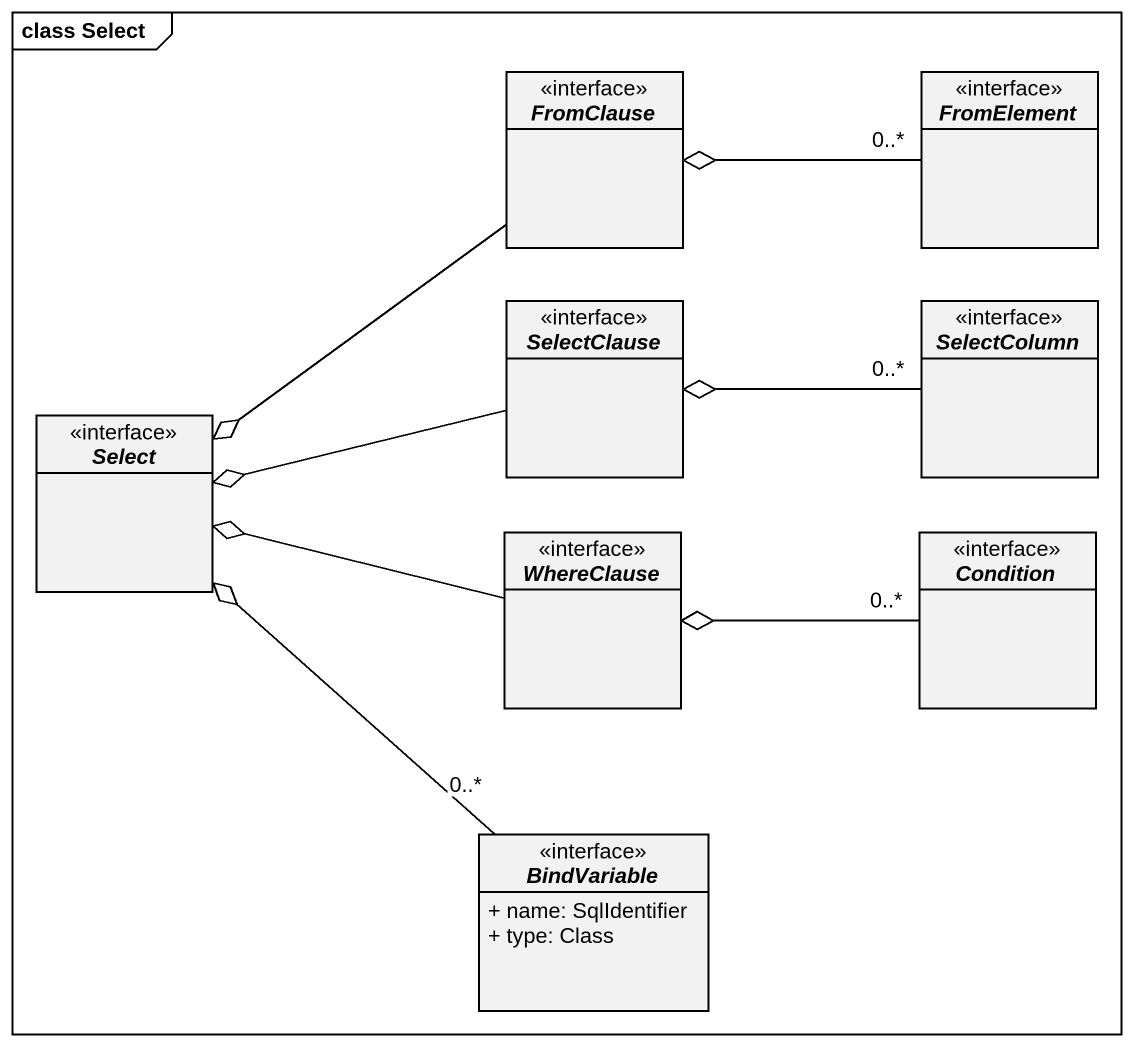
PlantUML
@startuml
mainframe class Select
hide circle
hide empty members
skinparam classAttributeIconSize 0
interface FromClause
interface FromElement
interface SelectClause
interface SelectColumn
interface Select
interface WhereClause
interface Condition
interface BindVariable {
  + name: SqlIdentifier
  + type: Class
}
FromClause --o Select
FromElement "0..*" -left-o FromClause
SelectClause -left-o Select
SelectColumn "0..*" -left-o SelectClause
WhereClause -left-o Select
Condition "0..*" -left-o WhereClause
BindVariable "0..*" -up-o Select
@enduml
